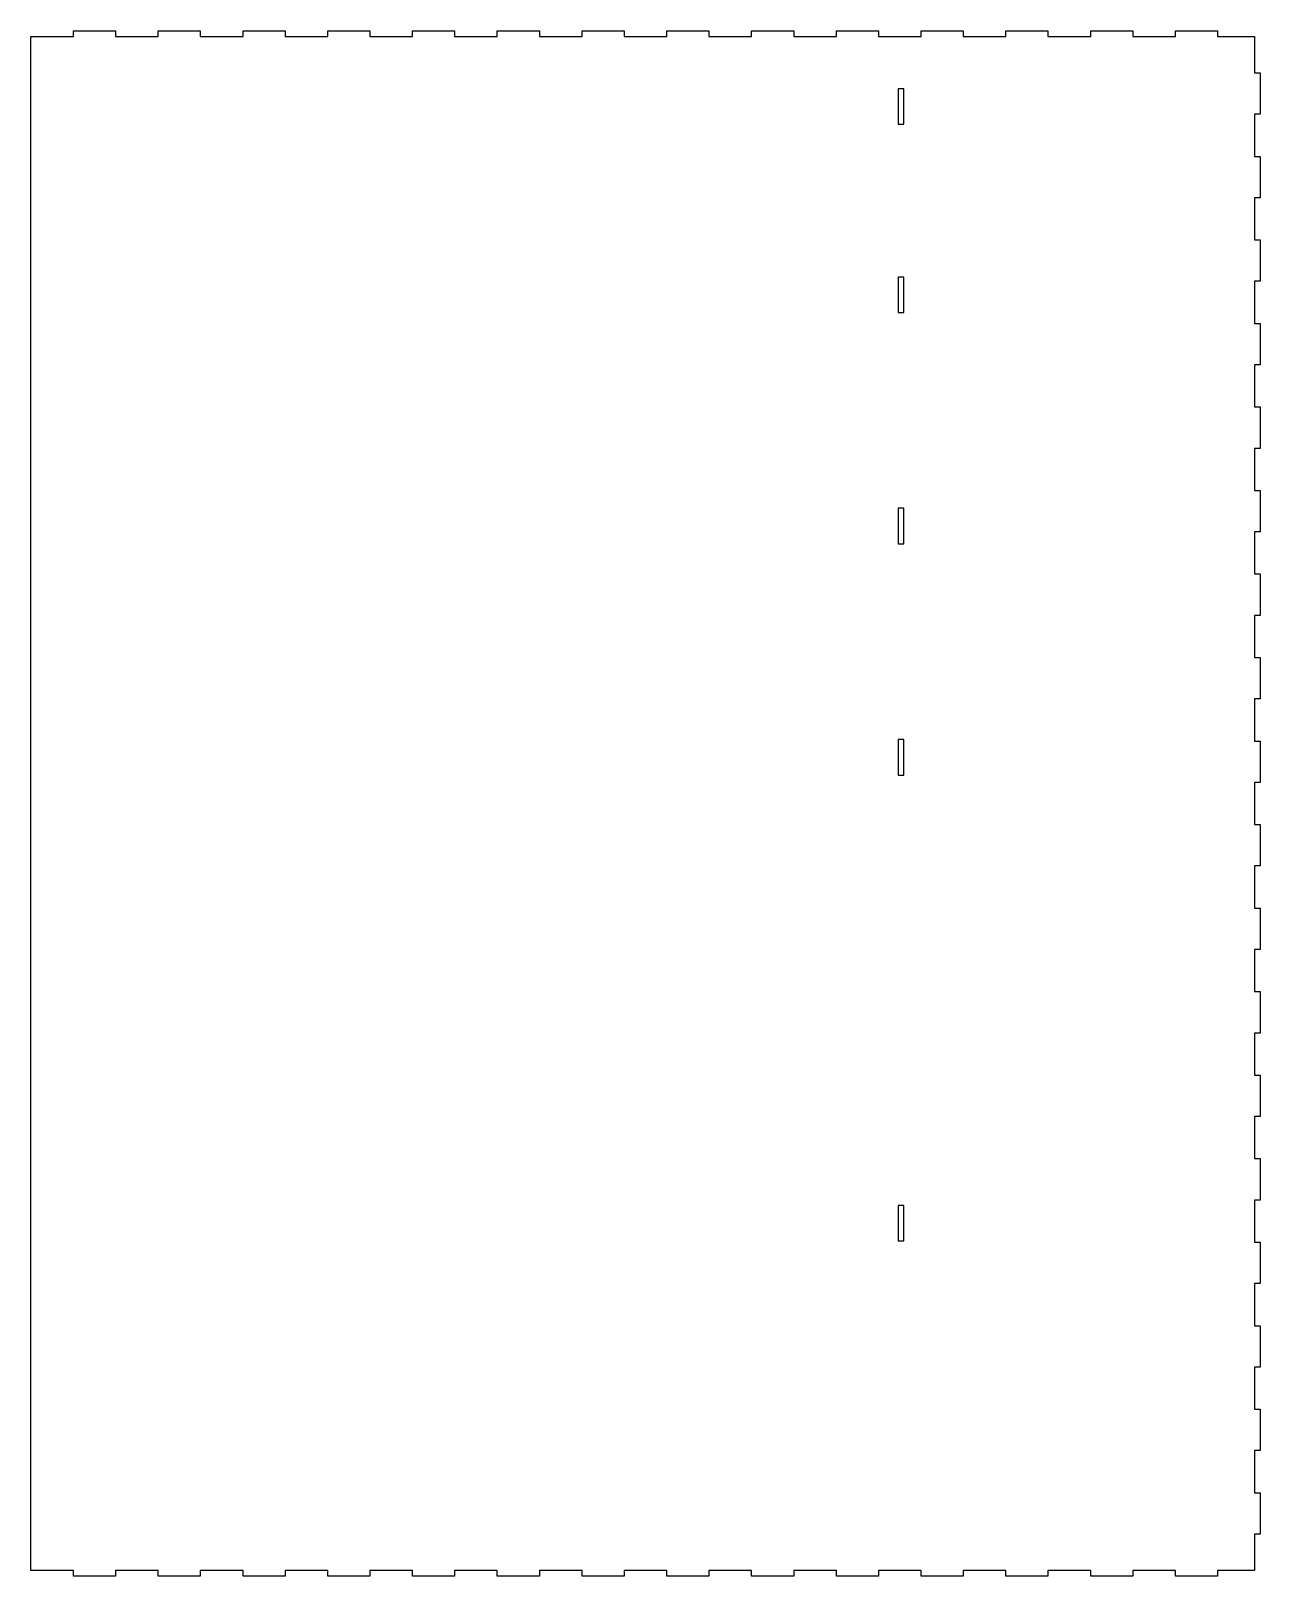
# Model space of a CAD drawing. Header units: millimetres. Extents: x 10 to 710, y 10 to 890.
import ezdxf

# ---------------------------------------------------------------- set-up
doc = ezdxf.new("R2010")
doc.units = ezdxf.units.MM

msp = doc.modelspace()

# ---------------------------------------------------------------- linework, layer by layer
at = {"color": 1}
for points in [[(130.79, 886.9), (130.79, 890), (154.73, 890), (154.73, 886.9), (179.07, 886.9), (179.07, 890), (203, 890), (203, 886.9), (227.34, 886.9), (227.34, 890), (251.28, 890), (251.28, 886.9), (275.62, 886.9), (275.62, 890), (299.56, 890), (299.56, 886.9), (323.89, 886.9), (323.89, 890), (347.83, 890), (347.83, 886.9), (372.17, 886.9), (372.17, 890), (396.11, 890), (396.11, 886.9), (420.44, 886.9), (420.44, 890), (444.38, 890), (444.38, 886.9), (468.72, 886.9), (468.72, 890), (492.66, 890), (492.66, 886.9), (517, 886.9), (517, 890), (540.93, 890), (540.93, 886.9), (565.27, 886.9), (565.27, 890), (589.21, 890), (589.21, 886.9), (613.55, 886.9), (613.55, 890), (637.49, 890), (637.49, 886.9), (661.82, 886.9), (661.82, 890), (685.76, 890), (685.76, 886.9), (706.9, 886.9), (706.9, 866.12), (710, 866.12), (710, 842.53), (706.9, 842.53), (706.9, 818.55), (710, 818.55), (710, 794.96), (706.9, 794.96), (706.9, 770.98), (710, 770.98), (710, 747.4), (706.9, 747.4), (706.9, 723.41), (710, 723.41), (710, 699.83), (706.9, 699.83), (706.9, 675.85), (710, 675.85), (710, 652.26), (706.9, 652.26), (706.9, 628.28), (710, 628.28), (710, 604.69), (706.9, 604.69), (706.9, 580.71), (710, 580.71), (710, 557.13), (706.9, 557.13), (706.9, 533.14), (710, 533.14), (710, 509.56), (706.9, 509.56), (706.9, 485.58), (710, 485.58), (710, 461.99), (706.9, 461.99), (706.9, 438.01), (710, 438.01), (710, 414.42), (706.9, 414.42), (706.9, 390.44), (710, 390.44), (710, 366.86), (706.9, 366.86), (706.9, 342.87), (710, 342.87), (710, 319.29), (706.9, 319.29), (706.9, 295.31), (710, 295.31), (710, 271.72), (706.9, 271.72), (706.9, 247.74), (710, 247.74), (710, 224.15), (706.9, 224.15), (706.9, 200.17), (710, 200.17), (710, 176.59), (706.9, 176.59), (706.9, 152.6), (710, 152.6), (710, 129.02), (706.9, 129.02), (706.9, 105.04), (710, 105.04), (710, 81.45), (706.9, 81.45), (706.9, 57.47), (710, 57.47), (710, 33.88), (706.9, 33.88), (706.9, 13.1), (685.76, 13.1), (685.76, 10), (661.82, 10), (661.82, 13.1), (637.49, 13.1), (637.49, 10), (613.55, 10), (613.55, 13.1), (589.21, 13.1), (589.21, 10), (565.27, 10), (565.27, 13.1), (540.93, 13.1), (540.93, 10), (517, 10), (517, 13.1), (492.66, 13.1), (492.66, 10), (468.72, 10), (468.72, 13.1), (444.38, 13.1), (444.38, 10), (420.44, 10), (420.44, 13.1), (396.11, 13.1), (396.11, 10), (372.17, 10), (372.17, 13.1), (347.83, 13.1), (347.83, 10), (323.89, 10), (323.89, 13.1), (299.56, 13.1), (299.56, 10), (275.62, 10), (275.62, 13.1), (251.28, 13.1), (251.28, 10), (227.34, 10), (227.34, 13.1), (203, 13.1), (203, 10), (179.07, 10), (179.07, 13.1), (154.73, 13.1), (154.73, 10), (130.79, 10), (130.79, 13.1), (106.45, 13.1), (106.45, 10), (82.51, 10), (82.51, 13.1), (58.18, 13.1), (58.18, 10), (34.24, 10), (34.24, 13.1), (10, 13.1), (10, 886.9), (34.24, 886.9), (34.24, 890), (58.18, 890), (58.18, 886.9), (82.51, 886.9), (82.51, 890), (106.45, 890), (106.45, 886.9), (130.79, 886.9)], [(507.1, 857.1), (503.9, 857.1), (503.9, 836.9), (507.1, 836.9), (507.1, 857.1)], [(503.9, 749.77), (503.9, 729.57), (507.1, 729.57), (507.1, 749.77), (503.9, 749.77)], [(503.9, 597.9), (507.1, 597.9), (507.1, 618.1), (503.9, 618.1), (503.9, 597.9)], [(507.1, 466.23), (507.1, 486.43), (503.9, 486.43), (503.9, 466.23), (507.1, 466.23)], [(507.1, 221.1), (503.9, 221.1), (503.9, 200.9), (507.1, 200.9), (507.1, 221.1)]]:
    msp.add_lwpolyline(points, close=True, dxfattribs=at)

doc.saveas('drawing.dxf')
